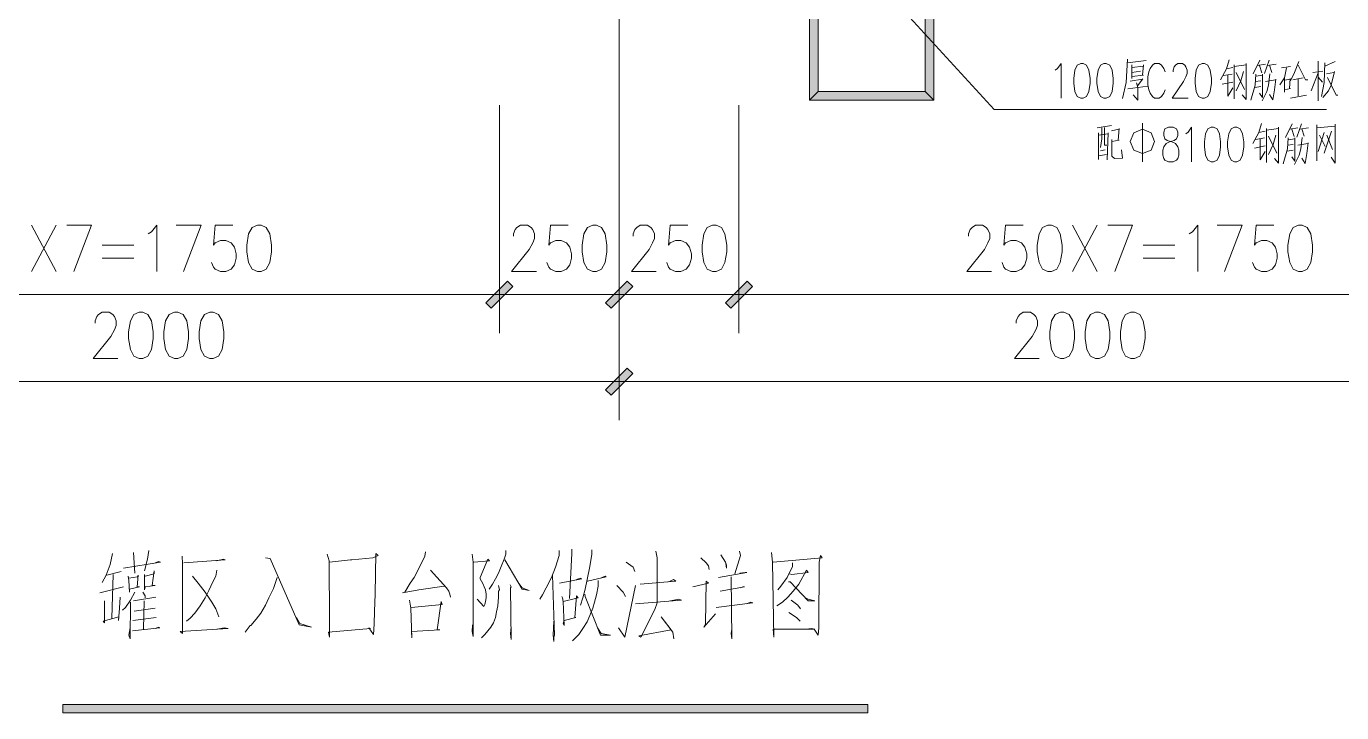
# Model space of a CAD drawing. Header units: millimetres. Extents: x 0 to 586, y 0 to 414.
# Drawn here: x 434.4 to 518.3, y 130.5 to 174.3 of the extents above; entities that cross this region are included whole.
import ezdxf

# ---------------------------------------------------------------- set-up
doc = ezdxf.new("R2010")
doc.units = ezdxf.units.MM

msp = doc.modelspace()

# ---------------------------------------------------------------- hatches: boundary and pattern name
h = msp.add_hatch(color=0)
h.dxf.hatch_style = 2
h.paths.add_polyline_path([(484.349778, 175.531639), (484.903639, 176.0855), (484.903639, 170.169417), (484.349778, 169.615556)])
h = msp.add_hatch(color=0)
h.dxf.hatch_style = 2
h.paths.add_polyline_path([(492.297861, 169.615556), (491.744, 170.169417), (491.744, 175.806806), (492.297861, 175.806806)])
h = msp.add_hatch(color=0)
h.dxf.hatch_style = 2
h.paths.add_polyline_path([(484.349778, 169.615556), (484.903639, 170.169417), (491.744, 170.169417), (492.297861, 169.615556)])
h = msp.add_hatch(color=0)
h.dxf.hatch_style = 2
h.paths.add_polyline_path([(464.040361, 156.319361), (463.691111, 156.668611), (465.070472, 158.047972), (465.419722, 157.698722)])
h = msp.add_hatch(color=0)
h.dxf.hatch_style = 2
h.paths.add_polyline_path([(464.040361, 156.319361), (463.691111, 156.668611), (465.070472, 158.047972), (465.419722, 157.698722)])
h = msp.add_hatch(color=0)
h.dxf.hatch_style = 2
h.paths.add_polyline_path([(472.718694, 158.047972), (473.067944, 157.698722), (471.688583, 156.319361), (471.339333, 156.668611)])
h = msp.add_hatch(color=0)
h.dxf.hatch_style = 2
h.paths.add_polyline_path([(471.688583, 156.319361), (471.339333, 156.668611), (472.718694, 158.047972), (473.067944, 157.698722)])
h = msp.add_hatch(color=0)
h.dxf.hatch_style = 2
h.paths.add_polyline_path([(480.366917, 158.047972), (480.716167, 157.698722), (479.333278, 156.319361), (478.987556, 156.668611)])
h = msp.add_hatch(color=0)
h.dxf.hatch_style = 2
h.paths.add_polyline_path([(480.366917, 158.047972), (480.716167, 157.698722), (479.333278, 156.319361), (478.987556, 156.668611)])
h = msp.add_hatch(color=0)
h.dxf.hatch_style = 2
h.paths.add_polyline_path([(471.688583, 150.763111), (471.339333, 151.112361), (472.718694, 152.491722), (473.067944, 152.146)])
h = msp.add_hatch(color=0)
h.dxf.hatch_style = 2
h.paths.add_polyline_path([(472.718694, 152.491722), (473.067944, 152.146), (471.688583, 150.763111), (471.339333, 151.112361)])
h = msp.add_hatch(color=0)
h.dxf.hatch_style = 2
h.paths.add_polyline_path([(436.678917, 130.478389), (436.678917, 130.996972), (488.082167, 130.996972), (488.082167, 130.478389)])

# ---------------------------------------------------------------- linework, layer by layer
at = {"color": 0, "lineweight": 0}
for points in [[(472.203639, 225.45675), (472.203639, 156.612167)], [(472.203639, 177.00625), (472.203639, 149.165028)], [(472.203639, 177.00625), (472.203639, 149.165028)], [(489.359222, 176.431222), (496.136083, 169.001722)], [(504.652139, 172.219056), (504.563944, 170.733861), (504.331111, 169.714333)], [(511.157361, 172.190833), (510.980972, 171.60875), (510.6035, 170.91025)], [(500.044861, 171.524083), (500.193028, 171.629917), (500.415278, 171.943889), (500.415278, 169.742556)], [(504.652139, 171.986222), (505.848056, 172.134389)], [(504.941417, 171.869806), (504.941417, 170.994917)], [(505.671667, 171.781611), (504.941417, 171.696944)], [(504.941417, 171.375917), (505.495278, 171.464111)], [(505.611694, 171.199528), (505.671667, 171.869806)], [(507.054556, 171.41825), (506.980472, 171.629917), (506.835833, 171.838056), (506.687667, 171.943889), (506.391333, 171.943889), (506.243167, 171.838056), (506.095, 171.629917), (506.020917, 171.41825), (505.946833, 171.104278), (505.946833, 170.582167), (506.020917, 170.268194), (506.095, 170.056528), (506.243167, 169.848389), (506.391333, 169.742556), (506.687667, 169.742556), (506.835833, 169.848389), (506.980472, 170.056528), (507.054556, 170.268194)], [(507.573139, 171.41825), (507.573139, 171.524083), (507.647222, 171.732222), (507.721306, 171.838056), (507.869472, 171.943889), (508.165806, 171.943889), (508.313972, 171.838056), (508.388056, 171.732222), (508.462139, 171.524083), (508.462139, 171.312417), (508.388056, 171.104278), (508.239889, 170.790306), (507.499056, 169.742556), (508.536222, 169.742556)], [(510.980972, 171.60875), (511.390194, 171.696944)], [(511.478389, 171.753389), (512.236861, 171.869806)], [(511.478389, 171.869806), (511.478389, 169.686111)], [(512.060472, 171.432361), (511.887611, 170.850278), (511.594806, 170.208222)], [(511.594806, 171.375917), (512.120444, 170.296417)], [(512.236861, 171.958), (512.236861, 169.654361), (511.972278, 169.947167)], [(513.11175, 172.162611), (512.674306, 171.287722)], [(512.935361, 171.813361), (513.461, 171.901556)], [(513.08, 171.813361), (513.228167, 171.347694)], [(513.693833, 172.162611), (513.401028, 171.315944)], [(513.577417, 171.813361), (514.1595, 171.901556)], [(513.866694, 171.375917), (513.722056, 171.841583)], [(514.801556, 171.665194), (514.685139, 171.026667), (514.392333, 170.589222)], [(514.480528, 171.665194), (515.062611, 171.753389)], [(515.062611, 170.850278), (515.327194, 171.375917), (515.58825, 172.074417)], [(515.560028, 171.841583), (516.025694, 170.91025), (516.170333, 170.91025)], [(516.840611, 171.347694), (516.374944, 170.208222)], [(517.133417, 171.464111), (516.491361, 171.375917)], [(516.840611, 172.102639), (516.840611, 169.566167)], [(517.249833, 171.986222), (517.221611, 170.733861), (517.045222, 169.83075)], [(517.863667, 171.432361), (517.659056, 170.557472), (517.482667, 170.208222), (517.133417, 169.770778)], [(517.249833, 171.781611), (517.920111, 172.074417)], [(517.36625, 171.287722), (517.831917, 171.375917)], [(504.680361, 170.324639), (505.964472, 170.501028)], [(504.825, 170.822056), (505.611694, 170.938472)], [(504.941417, 171.111333), (505.671667, 171.199528)], [(505.234222, 170.705639), (505.322417, 170.412833), (505.322417, 169.597917)], [(505.294194, 170.52925), (505.643444, 170.966694)], [(510.691694, 170.617444), (511.390194, 170.762083)], [(510.776361, 171.171306), (511.33375, 171.2595)], [(511.069167, 171.199528), (511.069167, 169.858972), (511.390194, 170.384611)], [(512.847167, 171.2595), (512.818944, 170.557472), (512.526139, 169.597917)], [(512.818944, 170.793833), (513.168194, 170.850278)], [(512.847167, 171.143083), (513.284611, 171.199528)], [(513.284611, 171.2595), (513.284611, 169.770778), (513.08, 170.063583)], [(513.256389, 169.566167), (513.549194, 170.151778), (513.665611, 170.557472)], [(513.461, 170.793833), (514.103056, 170.91025)], [(513.750278, 171.287722), (513.665611, 170.557472)], [(514.131278, 170.938472), (514.043083, 170.268194), (513.926667, 169.626139), (513.722056, 169.975389)], [(514.685139, 170.994917), (514.685139, 170.120028)], [(514.685139, 170.8785), (515.034389, 170.938472)], [(515.034389, 170.994917), (515.006167, 170.356389)], [(515.210778, 170.91025), (515.881056, 171.026667)], [(515.560028, 169.887194), (515.560028, 170.994917)], [(516.840611, 171.083111), (517.105194, 170.762083)], [(517.426222, 171.054889), (517.980083, 169.918944), (518.0965, 169.918944)], [(505.322417, 169.597917), (505.029611, 169.947167)], [(512.790722, 170.412833), (513.168194, 170.472806)], [(515.062611, 170.356389), (514.685139, 170.268194)], [(515.062611, 169.742556), (516.082139, 169.918944)], [(464.555417, 169.294528), (464.555417, 154.71775)], [(464.555417, 169.294528), (464.555417, 154.71775)], [(472.203639, 169.294528), (472.203639, 154.71775)], [(472.203639, 169.294528), (472.203639, 154.71775)], [(479.851861, 169.294528), (479.851861, 154.71775)], [(479.851861, 169.294528), (479.851861, 154.71775)], [(496.136083, 169.001722), (517.369778, 169.001722)], [(502.725972, 167.834028), (503.632611, 167.978667)], [(505.608167, 168.133889), (505.608167, 165.675028)], [(513.221111, 168.123306), (513.04825, 167.541222), (512.66725, 166.842722)], [(515.1755, 168.095083), (514.738056, 167.220194)], [(515.757583, 168.095083), (515.468306, 167.248417)], [(516.748889, 168.038639), (516.748889, 165.735)], [(517.916583, 168.066861), (517.916583, 165.586833), (517.652, 165.967833)], [(502.814167, 167.513), (502.814167, 165.823194)], [(502.814167, 167.364833), (503.39625, 167.453028)], [(503.018778, 167.834028), (503.018778, 167.132), (502.930583, 166.578139)], [(503.195167, 167.86225), (503.195167, 166.726306)], [(503.428, 167.513), (503.368028, 165.791444)], [(503.632611, 167.657639), (504.098278, 167.745833)], [(504.1265, 167.802278), (504.070056, 167.047333)], [(508.381, 167.456556), (508.529167, 167.562389), (508.751417, 167.876361), (508.751417, 165.675028)], [(512.843639, 167.103778), (513.3975, 167.191972)], [(513.04825, 167.541222), (513.453944, 167.629417)], [(513.132917, 167.132), (513.132917, 165.791444), (513.453944, 166.317083)], [(513.542139, 167.685861), (514.300611, 167.802278)], [(513.542139, 167.802278), (513.542139, 165.618583)], [(514.124222, 167.364833), (513.951361, 166.78275), (513.658556, 166.140694)], [(513.658556, 167.308389), (514.184194, 166.228889)], [(514.300611, 167.890472), (514.300611, 165.586833), (514.039556, 165.879639)], [(514.914444, 167.191972), (514.882694, 166.493472), (514.593417, 165.530389)], [(514.914444, 167.075556), (515.348361, 167.132)], [(514.999111, 167.745833), (515.52475, 167.834028)], [(515.147278, 167.745833), (515.291917, 167.280167)], [(515.348361, 167.191972), (515.348361, 165.70325), (515.147278, 165.996056)], [(515.641167, 167.745833), (516.22325, 167.834028)], [(515.817556, 167.220194), (515.729361, 166.493472)], [(515.933972, 167.308389), (515.785806, 167.774056)], [(516.748889, 167.834028), (517.916583, 167.950444)], [(517.214556, 167.541222), (516.837083, 166.317083)], [(516.925278, 167.364833), (517.274528, 166.638111)], [(517.68375, 167.629417), (517.214556, 166.228889)], [(517.390944, 167.364833), (517.740194, 166.461722)], [(502.930583, 166.377056), (503.223389, 166.4335)], [(503.195167, 166.726306), (503.339806, 166.726306)], [(503.660833, 167.103778), (503.660833, 166.024278), (503.833694, 165.879639)], [(504.1265, 167.047333), (503.660833, 166.959139)], [(503.833694, 165.879639), (504.331111, 165.907861), (504.271139, 166.4335)], [(512.755444, 166.549917), (513.453944, 166.694556)], [(514.854472, 166.345306), (515.231944, 166.405278)], [(514.882694, 166.726306), (515.231944, 166.78275)], [(515.320139, 165.502167), (515.612944, 166.08425), (515.729361, 166.493472)], [(515.52475, 166.726306), (516.166806, 166.842722)], [(516.195028, 166.870944), (516.106833, 166.200667), (515.990417, 165.558611), (515.785806, 165.907861)], [(502.814167, 166.056028), (503.311583, 166.140694)], [(434.68925, 158.661806), (436.266167, 161.618083)], [(434.68925, 161.618083), (436.266167, 158.661806)], [(436.9435, 161.618083), (438.520417, 161.618083), (437.391528, 158.661806)], [(442.125806, 161.057167), (442.351583, 161.198278), (442.69025, 161.618083), (442.69025, 158.661806)], [(443.9285, 161.618083), (445.505417, 161.618083), (444.380056, 158.661806)], [(447.533889, 161.618083), (446.408528, 161.618083), (446.295639, 160.351611), (446.408528, 160.492722), (446.743667, 160.633833), (447.082333, 160.633833), (447.421, 160.492722), (447.646778, 160.2105), (447.759667, 159.787167), (447.759667, 159.508472), (447.646778, 159.085139), (447.421, 158.802917), (447.082333, 158.661806), (446.743667, 158.661806), (446.408528, 158.802917), (446.295639, 158.944028), (446.18275, 159.22625)], [(465.447944, 160.916056), (465.447944, 161.057167), (465.560833, 161.339389), (465.673722, 161.4805), (465.8995, 161.618083), (466.351056, 161.618083), (466.576833, 161.4805), (466.689722, 161.339389), (466.802611, 161.057167), (466.802611, 160.774944), (466.689722, 160.492722), (466.463944, 160.069389), (465.335056, 158.661806), (466.9155, 158.661806)], [(468.943972, 161.618083), (467.815083, 161.618083), (467.702194, 160.351611), (467.815083, 160.492722), (468.15375, 160.633833), (468.492417, 160.633833), (468.831083, 160.492722), (469.053333, 160.2105), (469.166222, 159.787167), (469.166222, 159.508472), (469.053333, 159.085139), (468.831083, 158.802917), (468.492417, 158.661806), (468.15375, 158.661806), (467.815083, 158.802917), (467.702194, 158.944028), (467.589306, 159.22625)], [(473.096167, 160.916056), (473.096167, 161.057167), (473.209056, 161.339389), (473.321944, 161.4805), (473.547722, 161.618083), (473.999278, 161.618083), (474.225056, 161.4805), (474.337944, 161.339389), (474.450833, 161.057167), (474.450833, 160.774944), (474.337944, 160.492722), (474.112167, 160.069389), (472.983278, 158.661806), (474.563722, 158.661806)], [(476.588667, 161.618083), (475.463306, 161.618083), (475.350417, 160.351611), (475.463306, 160.492722), (475.801972, 160.633833), (476.140639, 160.633833), (476.479306, 160.492722), (476.701556, 160.2105), (476.814444, 159.787167), (476.814444, 159.508472), (476.701556, 159.085139), (476.479306, 158.802917), (476.140639, 158.661806), (475.801972, 158.661806), (475.463306, 158.802917), (475.350417, 158.944028), (475.237528, 159.22625)], [(494.50625, 160.916056), (494.50625, 161.057167), (494.619139, 161.339389), (494.732028, 161.4805), (494.957806, 161.618083), (495.405833, 161.618083), (495.631611, 161.4805), (495.7445, 161.339389), (495.857389, 161.057167), (495.857389, 160.774944), (495.7445, 160.492722), (495.518722, 160.069389), (494.393361, 158.661806), (495.970278, 158.661806)], [(497.99875, 161.618083), (496.873389, 161.618083), (496.7605, 160.351611), (496.873389, 160.492722), (497.208528, 160.633833), (497.547194, 160.633833), (497.885861, 160.492722), (498.111639, 160.2105), (498.224528, 159.787167), (498.224528, 159.508472), (498.111639, 159.085139), (497.885861, 158.802917), (497.547194, 158.661806), (497.208528, 158.661806), (496.873389, 158.802917), (496.7605, 158.944028), (496.647611, 159.22625)], [(501.152583, 158.661806), (502.7295, 161.618083)], [(501.152583, 161.618083), (502.7295, 158.661806)], [(503.406833, 161.618083), (504.98375, 161.618083), (503.858389, 158.661806)], [(508.589139, 161.057167), (508.814917, 161.198278), (509.153583, 161.618083), (509.153583, 158.661806)], [(510.391833, 161.618083), (511.96875, 161.618083), (510.843389, 158.661806)], [(513.997222, 161.618083), (512.871861, 161.618083), (512.758972, 160.351611), (512.871861, 160.492722), (513.210528, 160.633833), (513.549194, 160.633833), (513.884333, 160.492722), (514.110111, 160.2105), (514.223, 159.787167), (514.223, 159.508472), (514.110111, 159.085139), (513.884333, 158.802917), (513.549194, 158.661806), (513.210528, 158.661806), (512.871861, 158.802917), (512.758972, 158.944028), (512.646083, 159.22625)], [(439.194222, 160.351611), (441.222694, 160.351611)], [(505.661083, 160.351611), (507.689556, 160.351611)], [(439.194222, 159.508472), (441.222694, 159.508472)], [(505.661083, 159.508472), (507.689556, 159.508472)], [(413.395583, 157.183667), (464.544833, 157.183667)], [(463.077278, 157.183667), (466.033556, 157.183667)], [(463.077278, 157.183667), (466.033556, 157.183667)], [(464.544833, 157.183667), (464.53425, 157.183667)], [(464.555417, 157.183667), (472.203639, 157.183667)], [(473.681778, 157.183667), (470.7255, 157.183667)], [(470.7255, 157.183667), (473.681778, 157.183667)], [(472.193056, 157.183667), (472.182472, 157.183667)], [(479.851861, 157.183667), (472.203639, 157.183667)], [(481.33, 157.183667), (478.373722, 157.183667)], [(481.33, 157.183667), (478.373722, 157.183667)], [(531.008167, 157.183667), (479.862444, 157.183667)], [(438.739139, 155.359806), (438.739139, 155.500917), (438.852028, 155.783139), (438.964917, 155.92425), (439.187167, 156.065361), (439.638722, 156.065361), (439.8645, 155.92425), (439.977389, 155.783139), (440.090278, 155.500917), (440.090278, 155.218694), (439.977389, 154.94), (439.751611, 154.516667), (438.62625, 153.109083), (440.203167, 153.109083)], [(497.55425, 155.359806), (497.55425, 155.500917), (497.667139, 155.783139), (497.780028, 155.92425), (498.005806, 156.065361), (498.457361, 156.065361), (498.683139, 155.92425), (498.796028, 155.783139), (498.905389, 155.500917), (498.905389, 155.218694), (498.796028, 154.94), (498.57025, 154.516667), (497.441361, 153.109083), (499.018278, 153.109083)], [(413.395583, 151.627417), (472.193056, 151.627417)], [(470.7255, 151.627417), (473.681778, 151.627417)], [(473.681778, 151.627417), (470.7255, 151.627417)], [(531.008167, 151.627417), (472.214222, 151.627417)], [(439.857444, 140.6525), (439.70575, 139.954), (439.448222, 139.2555), (439.187167, 138.789833)], [(441.198, 140.701889), (441.272083, 139.396611)], [(442.168139, 140.839472), (442.090528, 140.282083), (441.907083, 139.537722)], [(444.291861, 140.469056), (444.327139, 140.003389), (444.327139, 135.530167), (444.178972, 135.671278), (447.234028, 135.854722), (447.011778, 135.904111), (446.524944, 135.808861)], [(444.401222, 140.04925), (447.047056, 140.236222), (446.937694, 140.282083), (446.489667, 140.186833)], [(449.618806, 140.373806), (449.918667, 140.327944), (451.781333, 136.087556), (452.5645, 135.949972), (451.816611, 136.182806), (451.594361, 136.55675)], [(453.569917, 140.606639), (453.679278, 140.186833), (453.718083, 136.369778), (453.718083, 136.228667), (453.718083, 135.297333), (453.644, 135.621889), (456.325111, 135.854722), (456.21575, 135.904111), (456.512083, 135.484306), (456.550889, 136.136944), (456.586167, 136.973028), (456.624972, 138.045472), (456.663778, 140.6525), (456.811944, 140.514917), (456.476806, 140.373806), (455.132722, 140.236222), (455.058639, 140.236222), (453.718083, 140.095111)], [(459.828194, 140.74775), (459.792917, 140.469056), (459.493056, 139.862278), (459.122639, 139.117917), (458.861583, 138.743972), (458.526444, 138.186583), (458.37475, 138.137194), (459.418972, 138.324167), (461.020583, 138.557)], [(462.809167, 140.606639), (462.88325, 140.095111), (462.88325, 135.343194), (462.809167, 135.671278), (462.847972, 136.087556)], [(462.922056, 140.095111), (463.927472, 140.186833), (463.818111, 140.282083), (463.331278, 139.117917), (463.331278, 139.022667), (463.405361, 138.885083), (463.51825, 138.698111), (463.592333, 138.511139), (463.666417, 138.324167), (463.705222, 138.045472), (463.705222, 137.812639), (463.666417, 137.579806), (463.631139, 137.392833), (463.557056, 137.25525), (463.144306, 137.720917)], [(464.971694, 140.839472), (464.971694, 140.606639), (464.858806, 140.282083), (464.671833, 139.816417), (464.488389, 139.396611), (464.301417, 139.022667), (464.114444, 138.698111), (463.892194, 138.370028)], [(468.361889, 140.839472), (468.361889, 140.514917), (468.139639, 139.770556), (467.878583, 139.117917), (467.543444, 138.465278), (467.317667, 137.999611), (467.134222, 137.720917)], [(469.183861, 140.934722), (469.183861, 140.6525), (469.032167, 137.766778)], [(470.450333, 140.885333), (470.450333, 140.606639), (470.337444, 139.816417), (470.150472, 138.976806), (470.041111, 138.370028), (469.889417, 137.812639), (469.74125, 137.346972)], [(474.549611, 140.793611), (474.623694, 140.373806), (474.623694, 137.488083), (474.472, 137.068278), (473.579472, 135.297333), (473.466583, 135.389056), (475.516222, 135.763), (474.88475, 136.602611), (475.629111, 135.621889), (475.703194, 135.205611)], [(477.417694, 140.373806), (477.752833, 140.04925), (477.901, 139.862278), (477.939806, 139.629444)], [(478.684167, 140.560778), (478.984028, 140.095111), (479.058111, 139.908139), (479.058111, 139.721167), (479.019306, 140.003389)], [(479.876556, 140.793611), (479.950639, 140.514917), (479.580222, 139.35075)], [(481.926194, 140.701889), (482.000278, 140.095111), (482.074361, 135.297333), (482.039083, 135.808861), (484.684917, 135.808861), (484.497944, 135.854722), (484.124, 135.808861)], [(482.039083, 140.095111), (485.168222, 140.373806), (485.055333, 140.514917), (484.98125, 140.095111), (484.945972, 135.904111), (484.907167, 135.438444), (484.646111, 135.808861)], [(439.4835, 139.2555), (440.414833, 139.488333)], [(440.563, 139.721167), (442.9125, 140.095111), (442.799611, 140.140972), (442.464472, 140.003389)], [(441.907083, 139.304889), (441.907083, 138.324167), (441.942361, 138.511139), (442.577361, 138.602861), (442.390389, 138.602861), (442.503278, 139.537722), (442.503278, 139.35075), (441.942361, 139.209639)], [(446.524944, 139.583583), (446.450861, 139.209639), (446.267417, 138.835694), (446.006361, 138.278306), (445.780583, 137.812639), (445.445444, 137.301111), (445.110306, 136.835444), (444.813972, 136.507361), (444.588194, 136.323917)], [(460.163333, 139.583583), (461.172278, 138.465278), (461.320444, 138.232444), (461.394528, 138.045472), (461.433333, 137.8585)], [(464.897611, 140.236222), (466.015917, 138.370028), (466.460417, 138.278306), (466.015917, 138.465278), (465.754861, 138.789833)], [(472.648139, 140.095111), (473.096167, 139.770556), (473.205528, 139.488333)], [(478.536, 139.117917), (480.359861, 139.442472), (480.2505, 139.442472), (479.915361, 139.396611)], [(483.079778, 139.35075), (483.231472, 139.304889), (484.272167, 139.442472), (484.162806, 139.583583), (483.675972, 138.698111), (483.305556, 138.232444), (482.970417, 137.8585), (482.635278, 137.533944), (482.261333, 137.301111)], [(483.26675, 140.04925), (483.26675, 139.816417), (482.931611, 139.117917), (482.522389, 138.557), (482.335417, 138.324167)], [(439.892722, 139.304889), (439.818639, 136.507361)], [(440.862861, 139.209639), (440.898139, 138.930944), (440.936944, 138.186583), (440.936944, 138.370028), (441.571944, 138.511139), (441.42025, 138.511139), (441.494333, 139.2555), (441.459056, 139.163778), (440.898139, 139.072056)], [(444.962139, 139.209639), (445.332556, 138.743972), (445.780583, 138.186583), (446.189806, 137.533944), (446.450861, 137.114139), (446.637833, 136.602611)], [(450.363167, 139.117917), (450.140917, 138.419417), (449.844583, 137.812639), (449.618806, 137.346972), (449.322472, 136.835444), (449.022611, 136.4615), (448.687472, 136.041694), (448.652194, 136.041694), (448.313528, 135.621889)], [(464.488389, 138.602861), (464.562472, 138.324167), (464.488389, 138.232444), (464.488389, 137.8585), (464.449583, 137.301111), (464.3755, 136.927167), (464.301417, 136.55675), (464.188528, 136.228667), (464.001556, 135.949972), (463.818111, 135.717139), (463.631139, 135.484306), (463.405361, 135.251472)], [(465.23275, 138.65225), (465.306833, 138.511139), (465.268028, 138.465278), (465.306833, 135.156222), (465.268028, 135.530167), (465.306833, 135.949972)], [(467.952667, 139.2555), (468.065556, 135.438444), (468.02675, 135.297333), (468.02675, 135.018639), (467.991472, 135.438444), (468.02675, 136.323917)], [(468.400694, 138.743972), (469.815333, 139.022667), (469.702444, 139.072056), (469.480194, 138.976806)], [(470.859556, 138.930944), (470.859556, 138.557), (470.746667, 137.999611), (470.637306, 137.533944), (470.524417, 137.16), (470.337444, 136.694333), (470.150472, 136.274528), (469.889417, 135.854722), (469.628361, 135.484306), (469.406111, 135.251472), (469.219139, 135.0645)], [(470.189278, 138.885083), (471.381667, 139.163778), (471.307583, 139.209639), (471.007722, 139.072056)], [(472.051944, 138.602861), (472.461167, 138.186583), (472.609333, 137.904361)], [(472.164833, 135.904111), (472.574056, 135.297333), (473.244333, 138.602861)], [(473.540667, 138.698111), (475.816083, 138.885083), (475.664389, 138.976806), (475.368056, 138.835694)], [(476.895583, 138.511139), (477.901, 138.743972), (477.752833, 138.885083), (477.714028, 136.136944), (477.604667, 135.949972), (478.349028, 136.789583)], [(479.354444, 139.163778), (479.39325, 135.205611), (479.354444, 135.530167), (479.39325, 135.808861)], [(483.005694, 138.835694), (483.118583, 138.835694), (484.272167, 137.625667), (484.684917, 137.625667), (484.272167, 137.720917), (484.088722, 137.812639)], [(440.563, 138.511139), (439.035472, 138.137194)], [(439.335333, 137.625667), (439.335333, 136.228667), (439.26125, 136.323917), (440.266667, 136.602611), (440.227861, 136.369778), (440.301944, 137.16), (440.34075, 137.8585)], [(441.272083, 138.186583), (441.011028, 137.671528), (440.675889, 137.205861), (440.488917, 137.022417)], [(441.198, 137.625667), (442.612639, 137.8585)], [(441.794194, 138.186583), (441.942361, 137.95375), (441.942361, 137.812639)], [(468.548861, 137.904361), (468.587667, 137.812639), (468.622944, 137.579806), (468.697028, 136.041694), (468.622944, 136.182806), (468.697028, 136.369778), (469.444917, 136.55675), (469.367306, 136.55675), (469.480194, 137.95375), (469.593083, 137.812639), (469.406111, 137.766778), (468.622944, 137.579806)], [(470.002306, 138.045472), (470.041111, 137.904361), (471.007722, 135.438444), (471.081806, 135.438444), (471.642722, 135.438444), (471.046528, 135.530167), (470.82075, 135.904111)], [(478.648889, 138.232444), (480.211694, 138.511139), (480.098806, 138.511139), (479.950639, 138.465278)], [(441.011028, 137.533944), (440.97575, 135.205611), (440.898139, 135.438444), (440.97575, 135.904111)], [(441.236806, 136.973028), (442.577361, 137.16)], [(441.868278, 137.625667), (441.833, 135.808861)], [(458.822778, 137.671528), (458.896861, 137.16), (458.970944, 135.251472), (458.935667, 135.671278), (460.759528, 135.763), (460.576083, 135.763), (460.837139, 137.579806), (460.911222, 137.392833), (458.935667, 137.205861)], [(473.244333, 137.438694), (476.1865, 137.671528), (476.003056, 137.720917), (475.480944, 137.625667)], [(478.387833, 137.205861), (480.733806, 137.488083), (480.585639, 137.533944), (480.324583, 137.438694)], [(483.192667, 137.671528), (483.601889, 137.346972), (483.788861, 137.114139)], [(442.651444, 136.55675), (441.159194, 136.369778)], [(483.0445, 136.881306), (483.527806, 136.55675), (483.753583, 136.323917)], [(441.123917, 135.717139), (442.873694, 135.904111), (442.799611, 135.949972), (442.577361, 135.854722)]]:
    msp.add_lwpolyline(points, dxfattribs=at)
for points in [[(484.349778, 175.531639), (484.903639, 176.0855), (484.903639, 170.169417), (484.349778, 169.615556)], [(492.297861, 169.615556), (491.744, 170.169417), (491.744, 175.806806), (492.297861, 175.806806)], [(501.671167, 171.943889), (501.448917, 171.838056), (501.30075, 171.524083), (501.226667, 170.998444), (501.226667, 170.684472), (501.30075, 170.162361), (501.448917, 169.848389), (501.671167, 169.742556), (501.819333, 169.742556), (502.041583, 169.848389), (502.18975, 170.162361), (502.263833, 170.684472), (502.263833, 170.998444), (502.18975, 171.524083), (502.041583, 171.838056), (501.819333, 171.943889)], [(503.149306, 171.943889), (502.927056, 171.838056), (502.778889, 171.524083), (502.704806, 170.998444), (502.704806, 170.684472), (502.778889, 170.162361), (502.927056, 169.848389), (503.149306, 169.742556), (503.297472, 169.742556), (503.519722, 169.848389), (503.667889, 170.162361), (503.741972, 170.684472), (503.741972, 170.998444), (503.667889, 171.524083), (503.519722, 171.838056), (503.297472, 171.943889)], [(509.421694, 171.943889), (509.199444, 171.838056), (509.051278, 171.524083), (508.977194, 170.998444), (508.977194, 170.684472), (509.051278, 170.162361), (509.199444, 169.848389), (509.421694, 169.742556), (509.569861, 169.742556), (509.792111, 169.848389), (509.940278, 170.162361), (510.014361, 170.684472), (510.014361, 170.998444), (509.940278, 171.524083), (509.792111, 171.838056), (509.569861, 171.943889)], [(484.349778, 169.615556), (484.903639, 170.169417), (491.744, 170.169417), (492.297861, 169.615556)], [(504.832056, 166.969722), (505.061361, 167.520056), (505.608167, 167.745833), (506.1585, 167.520056), (506.384278, 166.969722), (506.1585, 166.419389), (505.608167, 166.193611), (505.061361, 166.419389)], [(507.273278, 167.876361), (507.051028, 167.770528), (506.976944, 167.562389), (506.976944, 167.350722), (507.051028, 167.142583), (507.199194, 167.03675), (507.495528, 166.934444), (507.717778, 166.828611), (507.862417, 166.616944), (507.9365, 166.408806), (507.9365, 166.094833), (507.862417, 165.886694), (507.788333, 165.780861), (507.569611, 165.675028), (507.273278, 165.675028), (507.051028, 165.780861), (506.976944, 165.886694), (506.902861, 166.094833), (506.902861, 166.408806), (506.976944, 166.616944), (507.125111, 166.828611), (507.347361, 166.934444), (507.643694, 167.03675), (507.788333, 167.142583), (507.862417, 167.350722), (507.862417, 167.562389), (507.788333, 167.770528), (507.569611, 167.876361)], [(510.007306, 167.876361), (509.785056, 167.770528), (509.636889, 167.456556), (509.566333, 166.934444), (509.566333, 166.616944), (509.636889, 166.094833), (509.785056, 165.780861), (510.007306, 165.675028), (510.155472, 165.675028), (510.377722, 165.780861), (510.525889, 166.094833), (510.599972, 166.616944), (510.599972, 166.934444), (510.525889, 167.456556), (510.377722, 167.770528), (510.155472, 167.876361)], [(511.485444, 167.876361), (511.266722, 167.770528), (511.118556, 167.456556), (511.044472, 166.934444), (511.044472, 166.616944), (511.118556, 166.094833), (511.266722, 165.780861), (511.485444, 165.675028), (511.633611, 165.675028), (511.855861, 165.780861), (512.004028, 166.094833), (512.078111, 166.616944), (512.078111, 166.934444), (512.004028, 167.456556), (511.855861, 167.770528), (511.633611, 167.876361)], [(449.110806, 161.618083), (448.772139, 161.4805), (448.546361, 161.057167), (448.437, 160.351611), (448.437, 159.928278), (448.546361, 159.22625), (448.772139, 158.802917), (449.110806, 158.661806), (449.336583, 158.661806), (449.67525, 158.802917), (449.901028, 159.22625), (450.013917, 159.928278), (450.013917, 160.351611), (449.901028, 161.057167), (449.67525, 161.4805), (449.336583, 161.618083)], [(470.520889, 161.618083), (470.182222, 161.4805), (469.956444, 161.057167), (469.843556, 160.351611), (469.843556, 159.928278), (469.956444, 159.22625), (470.182222, 158.802917), (470.520889, 158.661806), (470.746667, 158.661806), (471.081806, 158.802917), (471.307583, 159.22625), (471.420472, 159.928278), (471.420472, 160.351611), (471.307583, 161.057167), (471.081806, 161.4805), (470.746667, 161.618083)], [(478.169111, 161.618083), (477.830444, 161.4805), (477.604667, 161.057167), (477.491778, 160.351611), (477.491778, 159.928278), (477.604667, 159.22625), (477.830444, 158.802917), (478.169111, 158.661806), (478.391361, 158.661806), (478.730028, 158.802917), (478.955806, 159.22625), (479.068694, 159.928278), (479.068694, 160.351611), (478.955806, 161.057167), (478.730028, 161.4805), (478.391361, 161.618083)], [(499.575667, 161.618083), (499.237, 161.4805), (499.011222, 161.057167), (498.898333, 160.351611), (498.898333, 159.928278), (499.011222, 159.22625), (499.237, 158.802917), (499.575667, 158.661806), (499.801444, 158.661806), (500.140111, 158.802917), (500.365889, 159.22625), (500.478778, 159.928278), (500.478778, 160.351611), (500.365889, 161.057167), (500.140111, 161.4805), (499.801444, 161.618083)], [(515.577667, 161.618083), (515.239, 161.4805), (515.013222, 161.057167), (514.900333, 160.351611), (514.900333, 159.928278), (515.013222, 159.22625), (515.239, 158.802917), (515.577667, 158.661806), (515.799917, 158.661806), (516.138583, 158.802917), (516.364361, 159.22625), (516.47725, 159.928278), (516.47725, 160.351611), (516.364361, 161.057167), (516.138583, 161.4805), (515.799917, 161.618083)], [(464.040361, 156.319361), (463.691111, 156.668611), (465.070472, 158.047972), (465.419722, 157.698722)], [(464.040361, 156.319361), (463.691111, 156.668611), (465.070472, 158.047972), (465.419722, 157.698722)], [(472.718694, 158.047972), (473.067944, 157.698722), (471.688583, 156.319361), (471.339333, 156.668611)], [(471.688583, 156.319361), (471.339333, 156.668611), (472.718694, 158.047972), (473.067944, 157.698722)], [(480.366917, 158.047972), (480.716167, 157.698722), (479.333278, 156.319361), (478.987556, 156.668611)], [(480.366917, 158.047972), (480.716167, 157.698722), (479.333278, 156.319361), (478.987556, 156.668611)], [(441.554306, 156.065361), (441.215639, 155.92425), (440.993389, 155.500917), (440.8805, 154.798889), (440.8805, 154.375556), (440.993389, 153.67), (441.215639, 153.250194), (441.554306, 153.109083), (441.780083, 153.109083), (442.11875, 153.250194), (442.344528, 153.67), (442.457417, 154.375556), (442.457417, 154.798889), (442.344528, 155.500917), (442.11875, 155.92425), (441.780083, 156.065361)], [(443.808556, 156.065361), (443.469889, 155.92425), (443.244111, 155.500917), (443.131222, 154.798889), (443.131222, 154.375556), (443.244111, 153.67), (443.469889, 153.250194), (443.808556, 153.109083), (444.034333, 153.109083), (444.373, 153.250194), (444.598778, 153.67), (444.711667, 154.375556), (444.711667, 154.798889), (444.598778, 155.500917), (444.373, 155.92425), (444.034333, 156.065361)], [(446.062806, 156.065361), (445.724139, 155.92425), (445.498361, 155.500917), (445.385472, 154.798889), (445.385472, 154.375556), (445.498361, 153.67), (445.724139, 153.250194), (446.062806, 153.109083), (446.288583, 153.109083), (446.623722, 153.250194), (446.8495, 153.67), (446.962389, 154.375556), (446.962389, 154.798889), (446.8495, 155.500917), (446.623722, 155.92425), (446.288583, 156.065361)], [(500.372944, 156.065361), (500.034278, 155.92425), (499.8085, 155.500917), (499.695611, 154.798889), (499.695611, 154.375556), (499.8085, 153.67), (500.034278, 153.250194), (500.372944, 153.109083), (500.598722, 153.109083), (500.933861, 153.250194), (501.159639, 153.67), (501.272528, 154.375556), (501.272528, 154.798889), (501.159639, 155.500917), (500.933861, 155.92425), (500.598722, 156.065361)], [(502.623667, 156.065361), (502.288528, 155.92425), (502.06275, 155.500917), (501.949861, 154.798889), (501.949861, 154.375556), (502.06275, 153.67), (502.288528, 153.250194), (502.623667, 153.109083), (502.849444, 153.109083), (503.188111, 153.250194), (503.413889, 153.67), (503.526778, 154.375556), (503.526778, 154.798889), (503.413889, 155.500917), (503.188111, 155.92425), (502.849444, 156.065361)], [(504.877917, 156.065361), (504.53925, 155.92425), (504.317, 155.500917), (504.204111, 154.798889), (504.204111, 154.375556), (504.317, 153.67), (504.53925, 153.250194), (504.877917, 153.109083), (505.103694, 153.109083), (505.442361, 153.250194), (505.668139, 153.67), (505.781028, 154.375556), (505.781028, 154.798889), (505.668139, 155.500917), (505.442361, 155.92425), (505.103694, 156.065361)], [(471.688583, 150.763111), (471.339333, 151.112361), (472.718694, 152.491722), (473.067944, 152.146)], [(472.718694, 152.491722), (473.067944, 152.146), (471.688583, 150.763111), (471.339333, 151.112361)], [(436.678917, 130.478389), (436.678917, 130.996972), (488.082167, 130.996972), (488.082167, 130.478389)]]:
    msp.add_lwpolyline(points, close=True, dxfattribs=at)

doc.saveas('drawing.dxf')
